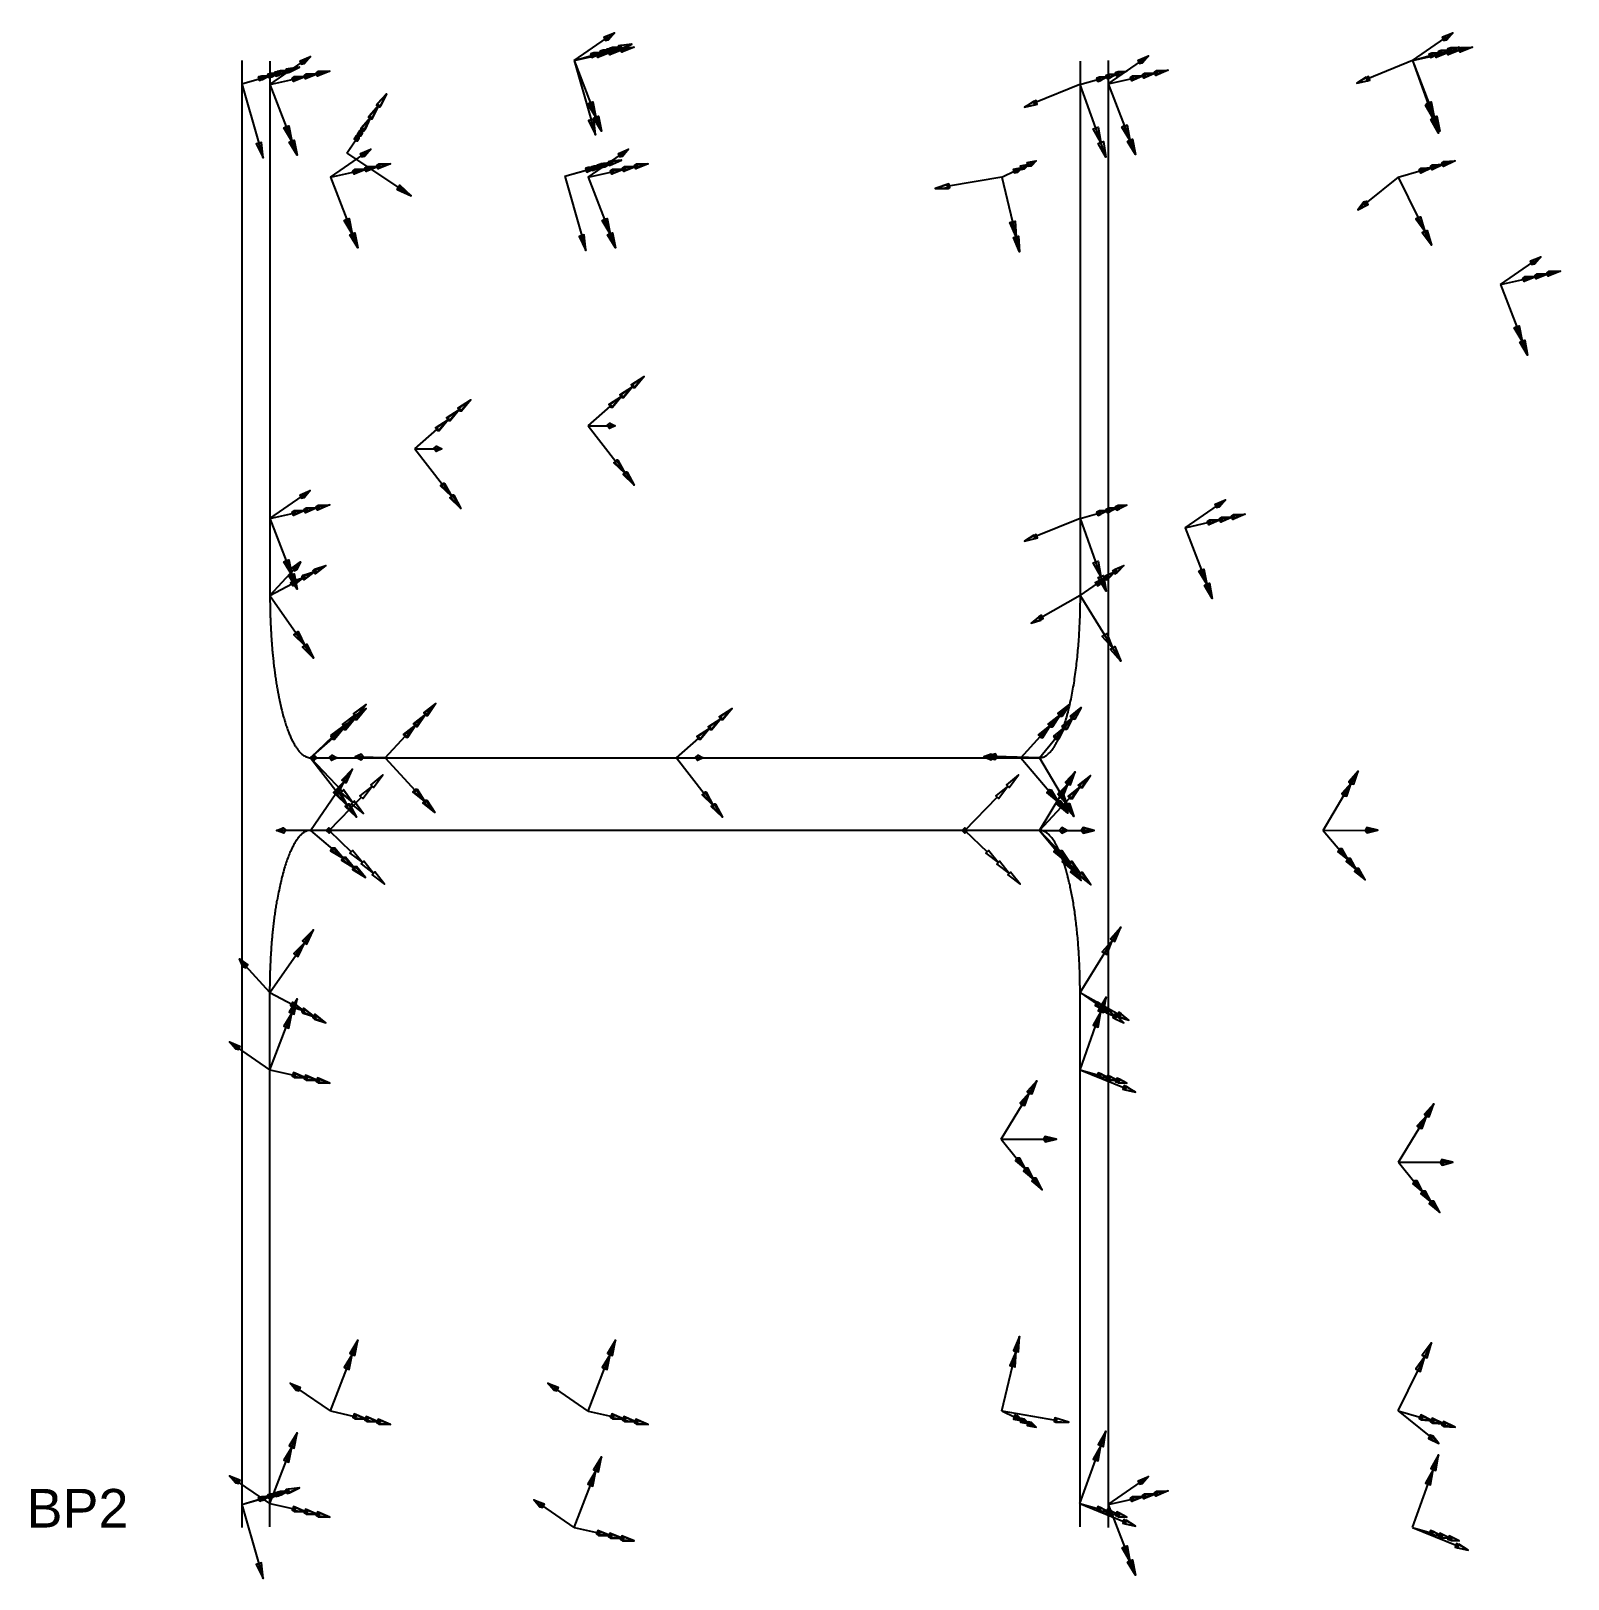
# Model space of a CAD drawing. Header units: millimetres. Extents: x -4585 to 16, y -102 to 210.
# Drawn here: x -4585.3 to -4386.2, y -101.7 to 98.8 of the extents above.
import ezdxf

# ---------------------------------------------------------------- set-up
doc = ezdxf.new("R2010")
doc.units = ezdxf.units.MM
for name, color, linetype in [('AutoDetect_1_12', 1, 'Continuous'), ('AutoDetect_1_16', 1, 'Continuous'), ('AutoDetect_1_19', 1, 'Continuous'), ('AutoDetect_2_15', 1, 'Continuous'), ('AutoDetect_3_13', 1, 'Continuous'), ('AutoDetect_3_14', 1, 'Continuous'), ('AutoDetect_3_17', 1, 'Continuous'), ('AutoDetect_4_18', 1, 'Continuous')]:
    doc.layers.add(name, color=color, linetype=linetype)
doc.styles.get("Standard").update_dxf_attribs({"font": 'arial.ttf'})

# ---------------------------------------------------------------- blocks, each defined once
blk = doc.blocks.new('Kontrollpunkt')
at = {"color": 0}
for q in [(0, 6), (8, 0), (0, 0, 4)]:
    blk.add_line((0, 0), q, dxfattribs=at)
for points in [[(0.25, 8, -0.25), (-0.25, 8, -0.25), (-0.25, 8, 0.25), (0, 10, 0), (-0.25, 8, -0.25), (0.25, 8, 0.25), (0, 10, 0), (0.25, 8, -0.25), (0.25, 8, 0.25), (-0.25, 8, 0.25)], [(0.25, 6, -0.25), (-0.25, 6, -0.25), (-0.25, 6, 0.25), (0, 8, 0), (-0.25, 6, -0.25), (0.25, 6, 0.25), (0, 8, 0), (0.25, 6, -0.25), (0.25, 6, 0.25), (-0.25, 6, 0.25)], [(0.25, 0.25, 4), (-0.25, 0.25, 4), (-0.25, -0.25, 4), (0, 0, 6), (-0.25, 0.25, 4), (0.25, -0.25, 4), (0, 0, 6), (0.25, 0.25, 4), (0.25, -0.25, 4), (-0.25, -0.25, 4)], [(0.25, 0.25, 6), (-0.25, 0.25, 6), (-0.25, -0.25, 6), (0, 0, 8), (-0.25, 0.25, 6), (0.25, -0.25, 6), (0, 0, 8), (0.25, 0.25, 6), (0.25, -0.25, 6), (-0.25, -0.25, 6)], [(0.25, 0.25, 8), (-0.25, 0.25, 8), (-0.25, -0.25, 8), (0, 0, 10), (-0.25, 0.25, 8), (0.25, -0.25, 8), (0, 0, 10), (0.25, 0.25, 8), (0.25, -0.25, 8), (-0.25, -0.25, 8)], [(8, 0.25, -0.25), (8, 0.25, 0.25), (8, -0.25, 0.25), (10, 0, 0), (8, 0.25, 0.25), (8, -0.25, -0.25), (10, 0, 0), (8, 0.25, -0.25), (8, -0.25, -0.25), (8, -0.25, 0.25)]]:
    blk.add_polyline3d(points, dxfattribs=at)

msp = doc.modelspace()

# ---------------------------------------------------------------- linework, layer by layer
at = {"layer": 'AutoDetect_1_12', "color": 1}
msp.add_line((-4549.06, 4.7, -10.6), (-4454.62, 4.7, -389.4), dxfattribs=at)
msp.add_rational_spline([(-4553.34, 13.57, 6.55), (-4553.08, 12.11, 5.51), (-4552.77, 10.85, 4.25), (-4551.23, 4.7, -1.9), (-4549.06, 4.7, -10.6)], [0.973982262089, 0.983348647737, 1, 0.923879532511, 1], degree=2, knots=[-1.5707963, -1.5707963, -1.5707963, -1.3989905, -1.3989905, -0.6135923, -0.6135923, -0.6135923], dxfattribs=at)
msp.add_rational_spline([(-4454.62, 4.7, -389.4), (-4452.91, 4.7, -396.25), (-4451.53, 8.74, -401.78)], [1, 0.881012129857, 0.858701904205], degree=2, dxfattribs=at)
at = {"layer": 'AutoDetect_1_16', "color": 1}
msp.add_line((-4554.3, 94.9, 10.4), (-4554.3, 25.7, 10.4), dxfattribs=at)
msp.add_rational_spline([(-4554.3, 25.7, 10.4), (-4554.3, 19.02, 10.4), (-4553.34, 13.57, 6.55)], [1, 0.940530884774, 0.973982262089], degree=2, dxfattribs=at)
at = {"layer": 'AutoDetect_1_19', "color": 1}
msp.add_line((-4449.38, 94.9, -410.4), (-4449.38, 25.7, -410.4), dxfattribs=at)
msp.add_rational_spline([(-4449.38, 25.7, -410.4), (-4449.38, 15.03, -410.4), (-4451.53, 8.74, -401.78)], [1, 0.82609465133, 0.858701904205], degree=2, dxfattribs=at)
at = {"layer": 'AutoDetect_2_15', "color": 1}
msp.add_line((-4445.74, 95, -425), (-4445.74, -95, -425), dxfattribs=at)
at = {"layer": 'AutoDetect_3_13', "color": 1}
msp.add_line((-4454.62, -4.7, -389.4), (-4549.06, -4.7, -10.6), dxfattribs=at)
for points, weights in [([(-4549.06, -4.7, -10.6), (-4551.81, -4.7, 0.41), (-4553.37, -13.76, 6.68)], [1, 0.821518194786, 0.860561089676]), ([(-4451.6, -8.55, -401.53), (-4452.95, -4.7, -396.08), (-4454.62, -4.7, -389.4)], [0.973982262089, 0.940530884774, 1])]:
    msp.add_rational_spline(points, weights, degree=2, dxfattribs=at)
at = {"layer": 'AutoDetect_3_14', "color": 1}
msp.add_line((-4554.3, -94.9, 10.4), (-4554.3, -25.7, 10.4), dxfattribs=at)
msp.add_rational_spline([(-4554.3, -25.7, 10.4), (-4554.3, -19.15, 10.4), (-4553.37, -13.76, 6.68)], [1, 0.885588586401, 0.860561089676], degree=2, dxfattribs=at)
at = {"layer": 'AutoDetect_3_17', "color": 1}
msp.add_line((-4449.38, -94.9, -410.4), (-4449.38, -25.7, -410.4), dxfattribs=at)
msp.add_rational_spline([(-4449.38, -25.7, -410.4), (-4449.38, -17, -410.4), (-4450.92, -10.85, -404.25), (-4451.23, -9.59, -402.99), (-4451.6, -8.55, -401.53)], [1, 0.923879532511, 1, 0.983348647737, 0.973982262089], degree=2, knots=[-0.957204, -0.957204, -0.957204, -0.1718058, -0.1718058, 0, 0, 0], dxfattribs=at)
at = {"layer": 'AutoDetect_4_18', "color": 1}
msp.add_line((-4557.94, 95, 25), (-4557.94, -95, 25), dxfattribs=at)

# ---------------------------------------------------------------- block references
at = {"layer": 'AutoDetect_1_12', "color": 1, "extrusion": (0.723021, 0.636689, -0.268082), "rotation": 103.2827284824144}
for p in [(3018.4, -889.53, -3235.47), (3030.99, -967.13, -3233.42), (3009.91, -924.62, -3283.23), (2978.58, -938.97, -3242.31)]:
    msp.add_blockref('Kontrollpunkt', p, dxfattribs=at)
at = {"layer": 'AutoDetect_1_12', "color": 1, "extrusion": (0.722207, 0.690334, -0.043076), "rotation": 92.35779721536268}
msp.add_blockref('Kontrollpunkt', (3146.69, -152.1, -3281.67), dxfattribs=at)
at = {"layer": 'AutoDetect_1_12', "color": 1, "extrusion": (0.657692, 0.703382, 0.269619), "rotation": 73.07774360514931}
msp.add_blockref('Kontrollpunkt', (3318.93, 787.4, -2995.53), dxfattribs=at)
at = {"layer": 'AutoDetect_1_12', "color": 1, "extrusion": (0.63367, 0.696364, 0.336956), "rotation": 68.68560371500426}
msp.add_blockref('Kontrollpunkt', (3299.66, 652.11, -2948.96), dxfattribs=at)
at = {"layer": 'AutoDetect_1_12', "color": 1, "extrusion": (0.537034, 0.650895, 0.536591), "rotation": 55.62071376837717}
msp.add_blockref('Kontrollpunkt', (3439.05, 1190.69, -2598.17), dxfattribs=at)
at = {"layer": 'AutoDetect_1_16', "color": 1, "extrusion": (0.776039, 0.173648, -0.606308)}
for p, rotation in [((1078.59, -2644.67, -3498.01), 76.27030004699586), ((1084.17, -2674.24, -3524.66), 76.27030004699586), ((1070.75, -2696.17, -3501.62), 76.27030004699586), ((1063.46, -2651.43, -3494.75), 76.27030004699586), ((1029.33, -2681.68, -3534.42), 76.27030004699583)]:
    msp.add_blockref('Kontrollpunkt', p, dxfattribs=dict(at, rotation=rotation))
at = {"layer": 'AutoDetect_1_16', "color": 1, "extrusion": (0.725368, 0.390731, -0.566719), "rotation": 78.76594788438202}
msp.add_blockref('Kontrollpunkt', (2182.46, -2256.83, -3299.39), dxfattribs=at)
at = {"layer": 'AutoDetect_1_19', "color": 1, "extrusion": (0.606308, 0.173648, 0.776039), "rotation": 94.78209293431829}
for p in [(1304.53, 3003.55, -2979.28), (1313.41, 3040.97, -3000.23), (1259.38, 3052.98, -3009.98)]:
    msp.add_blockref('Kontrollpunkt', p, dxfattribs=at)
at = {"layer": 'AutoDetect_1_19', "color": 1, "extrusion": (0.445534, 0.210917, 0.870065), "rotation": 76.236321612454}
msp.add_blockref('Kontrollpunkt', (1980.34, 3294.89, -2291.78), dxfattribs=at)
at = {"layer": 'AutoDetect_1_19', "color": 1, "extrusion": (0.736436, 0.210917, 0.642788), "rotation": 105.2106233133535}
msp.add_blockref('Kontrollpunkt', (1290.52, 2395.47, -3493.27), dxfattribs=at)
at = {"layer": 'AutoDetect_1_19', "color": 1, "extrusion": (0.566719, 0.390731, 0.725368), "rotation": 86.30709168956268}
msp.add_blockref('Kontrollpunkt', (2546.74, 2364.02, -2809.2), dxfattribs=at)
at = {"layer": 'AutoDetect_2_15', "color": 1, "extrusion": (0.776039, 0.173648, -0.606308)}
for p, rotation in [((1054.88, -2926.75, -3149.7), 76.27030004699586), ((1060.56, -2956.23, -3176.41), 76.27030004699586), ((1024.09, -2929.61, -3141.5), 76.27030004699586), ((1002.27, -2989.76, -3154.41), 76.27030004699586), ((881, -2980.59, -3208.36), 76.27030004699583)]:
    msp.add_blockref('Kontrollpunkt', p, dxfattribs=dict(at, rotation=rotation))
at = {"layer": 'AutoDetect_3_13', "color": 1, "extrusion": (0.713926, -0.609201, -0.345229), "rotation": 253.3850405298178}
msp.add_blockref('Kontrollpunkt', (-2956.42, -1203.54, -3241.17), dxfattribs=at)
at = {"layer": 'AutoDetect_3_13', "color": 1, "extrusion": (0.717689, -0.696364, -2.43024e-05), "rotation": 269.8893370157829}
for p in [(-3169.49, -20.38, -3259.8), (-3112.15, -350.67, -3200.69)]:
    msp.add_blockref('Kontrollpunkt', p, dxfattribs=at)
at = {"layer": 'AutoDetect_3_13', "color": 1, "extrusion": (0.537034, -0.650895, 0.536591), "rotation": 303.0382553755521}
for p in [(-3439.05, 1190.69, -2598.17), (-3430.57, 1139.31, -2556.5)]:
    msp.add_blockref('Kontrollpunkt', p, dxfattribs=at)
at = {"layer": 'AutoDetect_3_13', "color": 1, "extrusion": (0.662407, -0.704416, 0.254981), "rotation": 285.1710285591923}
msp.add_blockref('Kontrollpunkt', (-3248.39, 400.71, -3046.75), dxfattribs=at)
at = {"layer": 'AutoDetect_3_13', "color": 1, "extrusion": (0.541899, -0.642788, 0.541451), "rotation": 302.8263955366688}
msp.add_blockref('Kontrollpunkt', (-3380.75, 1232.67, -2588.87), dxfattribs=at)
at = {"layer": 'AutoDetect_3_13', "color": 1, "extrusion": (0.528311, -0.656791, 0.538063), "rotation": 303.8990591893024}
msp.add_blockref('Kontrollpunkt', (-3502.92, 1173.74, -2525.52), dxfattribs=at)
at = {"layer": 'AutoDetect_3_14', "color": 1, "extrusion": (0.725368, -0.390731, -0.566719), "rotation": 281.2340521156179}
msp.add_blockref('Kontrollpunkt', (-2182.46, -2256.83, -3299.39), dxfattribs=at)
at = {"layer": 'AutoDetect_3_14', "color": 1, "extrusion": (0.776039, -0.173648, -0.606308), "rotation": 283.7296999530042}
for p in [(-1029.33, -2681.68, -3534.42), (-1070.75, -2696.17, -3501.62), (-1063.46, -2651.43, -3494.75), (-1084.17, -2674.24, -3524.66), (-1078.59, -2644.67, -3498.01)]:
    msp.add_blockref('Kontrollpunkt', p, dxfattribs=at)
at = {"layer": 'AutoDetect_3_17', "color": 1, "extrusion": (0.566719, -0.390731, 0.725368), "rotation": 273.6929083104372}
msp.add_blockref('Kontrollpunkt', (-2546.74, 2364.02, -2809.2), dxfattribs=at)
at = {"layer": 'AutoDetect_3_17', "color": 1, "extrusion": (0.606308, -0.173648, 0.776039), "rotation": 265.2179070656817}
for p in [(-1259.38, 3052.98, -3009.98), (-1313.41, 3040.97, -3000.23), (-1304.53, 3003.55, -2979.28)]:
    msp.add_blockref('Kontrollpunkt', p, dxfattribs=at)
at = {"layer": 'AutoDetect_3_17', "color": 1, "extrusion": (0.445534, -0.210917, 0.870065), "rotation": 283.763678387546}
msp.add_blockref('Kontrollpunkt', (-1980.34, 3294.89, -2291.78), dxfattribs=at)
at = {"layer": 'AutoDetect_3_17', "color": 1, "extrusion": (0.736436, -0.210917, 0.642788), "rotation": 254.7893766866465}
msp.add_blockref('Kontrollpunkt', (-1290.52, 2395.47, -3493.27), dxfattribs=at)
at = {"layer": 'AutoDetect_4_18', "color": 1, "extrusion": (0.606308, 0.173648, 0.776039), "rotation": 180}
for p in [(1334.43, 3359.22, -2707.15), (1343.39, 3396.54, -2728.14), (1166.51, 3435.85, -2760.09)]:
    msp.add_blockref('Kontrollpunkt', p, dxfattribs=at)
at = {"layer": 'AutoDetect_4_18', "color": 1, "extrusion": (0.510885, 0.770261, 0.381699), "rotation": 180}
msp.add_blockref('Kontrollpunkt', (3832.93, 904.99, -2269), dxfattribs=at)
at = {"layer": 'AutoDetect_4_18', "color": 1, "extrusion": (0.736436, 0.210917, 0.642788), "rotation": 180}
msp.add_blockref('Kontrollpunkt', (1320.35, 2795.7, -3292.9), dxfattribs=at)

# ---------------------------------------------------------------- texts
at = {"color": 5}
msp.add_text('BP2', height=5, dxfattribs=at).set_placement((-4585.83, -95, 39.56))

doc.saveas('drawing.dxf')
